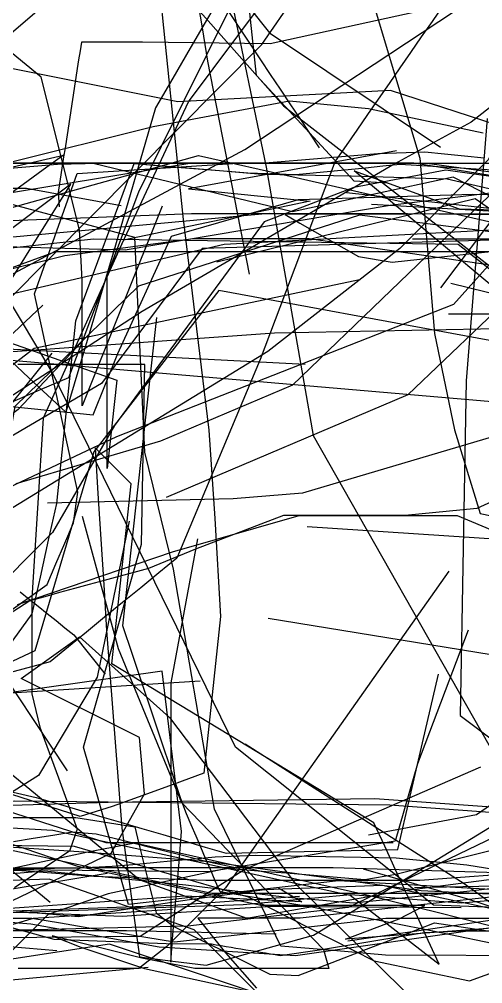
# Model space of a CAD drawing. Header units: metres. Extents: x 30 to 6769, y 117 to 5736.
# Drawn here: x 1310 to 1557, y 4535 to 5049 of the extents above; entities that cross this region are included whole.
import ezdxf

# ---------------------------------------------------------------- set-up
doc = ezdxf.new("R2010")
doc.units = ezdxf.units.M
for name, color, linetype in [('FLOOR_0', 1, 'Continuous'), ('FLOOR_1', 2, 'Continuous'), ('FLOOR_2', 3, 'Continuous')]:
    doc.layers.add(name, color=color, linetype=linetype)

msp = doc.modelspace()

# ---------------------------------------------------------------- linework, layer by layer
at = {"layer": 'FLOOR_0', "color": 4}
for points in [[(588.46, 4998.99), (718.34, 4957.83), (906.74, 4916.1), (1091.43, 4872.89), (1251.84, 4867.94), (1446.32, 4881.73), (1611.09, 4884.92)], [(1462.72, 4864.79), (1238.44, 4876.41)]]:
    msp.add_lwpolyline(points, dxfattribs=at)
at = {"layer": 'FLOOR_0', "color": 5}
for points in [[(490.5, 4986.4), (643.97, 4989.82), (724.7, 4961.4), (765.2, 4945.31), (781.9, 4945.31), (798.6, 4945.31), (933.06, 4923.22), (1004.35, 4911.76), (1159.22, 4898.98), (1157.17, 4820.4), (1142.62, 4664.86), (1162.02, 4575.67), (1174.87, 4574.38), (1187.72, 4573.1), (1200.58, 4571.81), (1213.43, 4570.53), (1229.54, 4570.77), (1255.59, 4575.66), (1281.64, 4580.54), (1307.68, 4585.43), (1357.24, 4593.53)], [(1659.02, 4589.69), (1615.32, 4538.53), (1609.15, 4543.02), (1602.97, 4547.51), (1596.8, 4552), (1590.63, 4556.5), (1584.45, 4560.99), (1578.28, 4565.48), (1572.1, 4569.97), (1565.93, 4574.47), (1559.75, 4578.96), (1553.58, 4583.45), (1547.41, 4587.94), (1430.79, 4662.39)]]:
    msp.add_lwpolyline(points, dxfattribs=at)
at = {"layer": 'FLOOR_0', "color": 2}
for points in [[(1953.69, 4879.56), (1744.64, 4890.99), (1582.93, 4832.34), (1461.36, 4796.31), (1424.38, 4793.23), (1325.44, 4790.98)], [(619.51, 4701.99), (607.59, 4622.49), (573.22, 4585.35), (585.52, 4566.9), (597.82, 4548.44), (621.9, 4517.57), (649.41, 4487.93), (655.62, 4485.67), (661.82, 4483.41), (668.03, 4481.15), (674.24, 4478.89), (680.44, 4476.63), (686.65, 4474.38), (692.86, 4472.12), (699.07, 4469.86), (705.27, 4467.6), (711.48, 4465.34), (717.69, 4463.08), (750.82, 4482.69), (840.3, 4494.77), (990.3, 4522.59), (1169.64, 4524.04), (1379.03, 4543.5)], [(1235.7, 4685.38), (1406.74, 4696.2)], [(605.86, 4654.47), (548.46, 4502.97), (557.29, 4504.63), (566.12, 4506.28), (574.95, 4507.94), (583.78, 4509.6), (592.61, 4511.25), (601.43, 4512.91), (610.26, 4514.57), (619.09, 4516.22), (627.92, 4517.88), (636.75, 4519.53), (645.58, 4521.19), (670.26, 4522.59), (801.2, 4531.31), (973.43, 4594.57), (1141.26, 4629.68), (1307.65, 4632.21), (1507.76, 4629.95), (1583.1, 4624.5), (1629.21, 4617.91)]]:
    msp.add_lwpolyline(points, dxfattribs=at)
at = {"layer": 'FLOOR_0', "color": 3}
for points in [[(1566.38, 4844.66), (1297.63, 4867.69)], [(1463.84, 4778.39), (1639.1, 4766.9)]]:
    msp.add_lwpolyline(points, dxfattribs=at)
at = {"layer": 'FLOOR_0', "color": 7}
msp.add_lwpolyline([(1442.98, 4729.54), (1625.05, 4699.95), (1743.54, 4685.92), (1895.1, 4722.36), (1963.69, 4723.89), (2012.04, 4699.47), (2050.52, 4660.98), (2148.4, 4542.96), (2195.54, 4361.85), (2208.98, 4220.33), (2217.7, 4137.45), (2218.63, 4068.9), (2210.62, 4016.8), (2202.24, 3904.59)], dxfattribs=at)
at = {"layer": 'FLOOR_0', "color": 6}
msp.add_lwpolyline([(1201.68, 4535.2), (1318.02, 4569.56), (1392, 4574.31)], dxfattribs=at)
at = {"layer": 'FLOOR_1', "color": 6}
for points in [[(2240.4, 5622.54), (1992.13, 5590.3), (1933.27, 5570.68), (1858.63, 5530.79), (1682.47, 5467.38), (1562.24, 5353.85), (1478.52, 5209.66), (1455.85, 5152.93), (1447.42, 5131.01), (1439, 5109.1), (1430.58, 5087.19), (1422.15, 5065.28), (1441.89, 4970.05), (1467.02, 4826.99), (1560.62, 4662.05), (1692.76, 4580.7), (1769.74, 4553.96), (1720.93, 4562.58), (1672.12, 4571.2), (1531.15, 4576.47), (1425.63, 4660.71), (1327.94, 4860.85), (1218.77, 5043.13), (1086.42, 5245.43)], [(1549.53, 4723.11), (1522.53, 4651.89), (1510.74, 4610.61), (1411.4, 4594.36), (1259.38, 4595.9), (1170.84, 4584.83), (1068.48, 4582.98), (1024.12, 4599.44), (1016.9, 4625.95), (1009.67, 4652.46), (968.25, 4797.72), (968.25, 4836.07), (968.25, 4874.41), (964.43, 4986.46), (943.59, 5186.2)], [(1506.81, 4961.63), (1488.75, 4962.67), (1471.43, 4981.44), (1454.12, 5000.21), (1436.81, 5018.97), (1424.29, 5136.02)], [(1624.31, 5067.63), (1625.49, 5012.87), (1594.91, 4922.57), (1517.39, 4848.61), (1388.66, 4793.99)], [(1199.69, 4609.82), (1339.61, 4607.98), (1432.32, 4580.9), (1499.48, 4546.82), (1550.27, 4536.1), (1593.98, 4552), (1677.91, 4569.34), (1775.29, 4544.94), (1833.35, 4502.56)]]:
    msp.add_lwpolyline(points, dxfattribs=at)
at = {"layer": 'FLOOR_1', "color": 4}
for points in [[(1996.99, 5615.06), (1908.46, 5571.54), (1847.71, 5509.28), (1777.72, 5365.12), (1733.81, 5170.33), (1609.33, 5038.47), (1573.26, 5011.28), (1551.09, 4994.03), (1510.22, 4971.73), (1375.87, 4893.08), (1291.47, 4838.52)], [(2091.76, 5565.91), (1913.21, 5595.95), (1817.58, 5490.72), (1759.02, 5326.91), (1722.25, 5184.93), (1703.92, 5097), (1685.55, 5063.32), (1652.51, 5040.78), (1585.16, 5045.51), (1582.89, 5033.37), (1580.61, 5021.24), (1578.34, 5009.11), (1576.07, 4996.98), (1573.79, 4984.85), (1571.52, 4972.71), (1569.25, 4960.58), (1566.97, 4948.45), (1534.83, 4905.76)], [(1289.5, 4883.92), (1337.89, 4961), (1250.79, 4895.64), (1362.43, 4856.43), (1357.23, 4809.35), (1357.23, 4829.93), (1357.23, 4850.5), (1357.23, 4871.08), (1357.23, 4891.66), (1357.23, 4912.24), (1400.54, 5004.87), (1517.73, 5162.07), (1623.5, 5302.46), (1723.82, 5455.72), (1863.34, 5554.12), (1914.91, 5577.44), (1927.95, 5579.82), (1940.98, 5582.19)], [(1959.43, 5582.74), (1857.1, 5572.93), (1736.49, 5532.69), (1658.46, 5470.92), (1545.54, 5387.4), (1497, 5333.98), (1489.71, 5178.17), (1497.91, 5061.46), (1523.78, 4974.89), (1531.59, 4881.35), (1542.3, 4829.99), (1556, 4785.44), (1691.35, 4757.44), (1800.16, 4744.02), (1839.58, 4741.44), (1836.94, 4728.25), (1834.3, 4715.06), (1831.67, 4701.87), (1829.03, 4688.68), (1806.57, 4669.6)], [(1287.52, 4902.85), (1430.51, 4979.54), (1551.09, 5059.38), (1660.22, 5025.24), (1678.62, 5009.08), (1686.76, 5013.52), (1694.91, 5017.97), (1703.06, 5022.41), (1711.2, 5026.86), (1719.35, 5031.3), (1727.5, 5035.75), (1735.64, 5040.2), (1743.79, 5044.64), (1793.16, 5200.29)], [(1306.58, 4844.99), (1321.69, 4851.47), (1336.8, 4857.95), (1374.08, 4956.96), (1470.75, 5151.93)], [(1702.07, 5062.3), (1672.42, 5027.01), (1653.56, 5019.24), (1634.69, 5011.47), (1615.83, 5003.69), (1596.96, 4995.92), (1578.1, 4988.15), (1508.2, 5011.03), (1394.82, 5004.85), (1278.31, 5028.3)], [(1405.28, 4771.96), (1391.19, 4695.1), (1391.06, 4546.05), (1392.25, 4560.65), (1393.78, 4579.02), (1395.31, 4597.38), (1396.84, 4615.75), (1386.49, 4701.23), (1259.7, 4683.37)], [(1556.22, 4650.08), (1430.16, 4595.28), (1374.87, 4559.74), (1301.43, 4559.16)], [(1459.61, 4581.19), (1392.36, 4576.38), (1201.23, 4569.56)]]:
    msp.add_lwpolyline(points, dxfattribs=at)
at = {"layer": 'FLOOR_1', "color": 7}
for points in [[(1955.75, 5588.81), (1865.38, 5602.12), (1787.24, 5589.28), (1729.41, 5557.72), (1700.9, 5463.3), (1716.79, 5407.5), (1711.44, 5378.03), (1706.08, 5348.56), (1692.55, 5254.95), (1687.79, 5148.04), (1652.87, 5051.41), (1560.76, 4954.88), (1455.97, 4853.85), (1385.64, 4823.99), (1308.48, 4801.29)], [(1991.96, 5595.44), (1849.07, 5587.6), (1743.38, 5519.66), (1634.81, 5397.32), (1605.37, 5260.58), (1605.37, 5238.92), (1605.37, 5217.27), (1605.37, 5195.61), (1603.9, 5158.21), (1598.79, 5081.49), (1469.98, 5106.35), (1398.91, 5097.65), (1401.87, 5079.92), (1404.82, 5062.18), (1407.78, 5044.45), (1410.73, 5026.71), (1432.83, 4912.98)], [(1858.08, 5574.09), (1762.25, 5464.56), (1721.77, 5322.68), (1674.65, 5266.96), (1654.4, 5223.82), (1658.38, 5192.01), (1662.35, 5160.2), (1658.3, 5112.38), (1605.25, 4985.33), (1568.07, 4926.22), (1541.71, 4896.91), (1450.37, 4861.01), (1362.1, 4826.26), (1285.67, 4790.27), (1267.77, 4814.14), (1249.97, 4838.76)], [(1432.5, 5055.82), (1443.73, 5041.77), (1534.92, 4980.76)], [(941.42, 5023.01), (946.11, 4855.96), (941.71, 4807.57), (943.73, 4668.58), (976.12, 4625.78), (1052.42, 4603.11), (1228.79, 4596.4), (1342.54, 4596.4), (1359.93, 4597.26), (1370.89, 4598.25), (1381.84, 4599.25), (1392.8, 4600.25), (1403.76, 4601.24), (1414.72, 4602.24), (1436.26, 4603.11), (1511.15, 4601.8), (1548.91, 4598.02), (1607.74, 4588.65), (1648.81, 4602.81), (1665.72, 4637.56), (1648.47, 4792.92)], [(1567, 4768.61), (1686.31, 4645.19), (1694.62, 4605.32), (1649.31, 4598.85), (1523.9, 4589.69), (1409.79, 4589.69), (1350.15, 4591.78), (1311.64, 4594.75), (1199, 4596.4), (1090.5, 4596.21), (1174.31, 4585.73)], [(1753.62, 4533.01), (1771.82, 4542.11), (1782.16, 4562.27), (1798.65, 4628.14), (1722.79, 4612.15), (1593.69, 4584.41), (1460.01, 4569.56), (1405.45, 4569.56), (1420.32, 4551.09), (1436.86, 4532.18)], [(1440.59, 4526.41), (1431.34, 4535.67), (1422.09, 4544.93), (1412.84, 4554.18), (1403.58, 4563.44), (1326.2, 4590.42), (1113.85, 4583.05)], [(1448.42, 4585.67), (1460.85, 4578.36), (1398.63, 4581.33), (1277.58, 4572.82)]]:
    msp.add_lwpolyline(points, dxfattribs=at)
at = {"layer": 'FLOOR_1', "color": 5}
for points in [[(1959.14, 5588.76), (1922.27, 5573.39), (1885.4, 5558.02), (1706.69, 5594.92), (1589.89, 5547.13), (1549.14, 5485.35), (1505.59, 5370.69), (1487.22, 5319.75), (1466.55, 5265.72), (1445.52, 5214.99), (1429.59, 5180.45), (1413.65, 5145.9), (1398.15, 5127.16), (1382.75, 5111.75), (1367.35, 5096.34), (1351.94, 5080.93), (1299.87, 5036.16)], [(1531.69, 5161.62), (1586.51, 4996.46), (1652.74, 4855.01), (1694.65, 4718.73), (1725.93, 4650.37), (1719.95, 4634.82), (1703.34, 4632.45), (1686.73, 4630.08), (1670.12, 4627.7), (1653.51, 4625.33), (1621.6, 4624.57), (1499.84, 4633.19), (1357.73, 4631.24), (1237.5, 4627.46)], [(1384.23, 5074.06), (1397.46, 4943.75), (1411.42, 4829.8), (1414.56, 4782.66), (1417.58, 4730.52), (1408.65, 4646.83), (1392.4, 4640.91), (1376.15, 4635), (1359.9, 4629.09), (1342.78, 4623.75), (1211.29, 4666.14)], [(1626.48, 4542.72), (1530.77, 4562.62), (1466.22, 4575.49), (1417.33, 4583.58), (1414.78, 4589.53), (1412.23, 4595.49), (1409.68, 4601.44), (1407.12, 4607.4), (1404.57, 4613.35), (1402.02, 4619.31), (1399.47, 4625.26), (1396.38, 4633.22), (1391.25, 4648.6), (1386.13, 4663.98), (1381, 4679.36), (1375.88, 4694.74), (1370.75, 4710.12), (1365.63, 4725.5), (1383.62, 4889.9)], [(1309.42, 4736.93), (1392, 4764.96), (1459.57, 4784.27), (1487.59, 4784.27), (1515.61, 4784.27), (1543.63, 4784.27), (1594.16, 4763.15)], [(1275.9, 4564.3), (1359.33, 4604.16), (1377.13, 4635.8), (1374.41, 4665.91), (1311.45, 4697.41), (1342.54, 4719.66), (1366.44, 4698.15), (1390.33, 4676.63), (1457.5, 4587.81), (1526.27, 4520.14)]]:
    msp.add_lwpolyline(points, dxfattribs=at)
at = {"layer": 'FLOOR_1', "color": 1}
for points in [[(2089.69, 5585.53), (1881.05, 5589.81), (1811.72, 5559.81), (1653.38, 5453.7), (1643.88, 5414.6), (1641.97, 5399.31), (1640.06, 5384.02), (1638.15, 5368.72), (1636.24, 5353.43), (1634.33, 5338.14), (1632.42, 5322.85), (1619.84, 5163.21), (1602.19, 5108.65), (1597.5, 5092.23), (1592.81, 5075.8), (1588.12, 5059.38), (1583.43, 5042.95), (1578.74, 5026.52), (1574.05, 5010.1), (1569.36, 4993.67), (1560.48, 4974.21), (1513.09, 4926.8), (1442.77, 4871.84), (1301.62, 4785.21)], [(1548.64, 5108.49), (1607.34, 4951.8), (1642.67, 4880.86), (1637.23, 4860.91), (1631.79, 4840.96), (1626.35, 4821.01), (1554.15, 4788.08), (1516.05, 4784.27), (1483.6, 4784.27), (1451.15, 4784.27), (1404.3, 4766.44), (1379.31, 4756.14), (1371.39, 4753.98), (1363.48, 4751.82), (1355.57, 4749.66), (1347.66, 4747.5), (1339.75, 4745.35), (1331.84, 4743.19), (1323.92, 4741.03), (1316.01, 4738.87), (1289.74, 4721.89)], [(1349.73, 5104.72), (1273.13, 5098), (1309.84, 5091.88), (1346.55, 5085.76), (1383.26, 5079.64), (1451.2, 5002.73), (1588.77, 4895.7)], [(1559.65, 4995.96), (1548.47, 4856.08), (1545.23, 4677.67), (1626.97, 4616.23)], [(1443.59, 4945.31), (1195.22, 4922.51), (980.98, 4786.54), (807.92, 4932.48), (720.01, 4915.81), (680.3, 4882.19), (672.43, 4738.72), (679.87, 4489.51)], [(1595.86, 4582.98), (1480.4, 4589.54), (1368.55, 4576.87), (1362.56, 4597.84), (1356.57, 4618.82), (1350.58, 4639.8), (1344.59, 4660.77), (1375.44, 4769.04), (1377.2, 4864.79), (1360.31, 4864.79), (1343.43, 4864.79), (1326.54, 4864.79), (1309.65, 4864.79)], [(1268.72, 4623.24), (1340.46, 4623.24), (1371.86, 4618.35), (1374.15, 4609.17), (1376.45, 4599.99), (1378.74, 4590.82), (1381.03, 4581.64), (1383.33, 4572.46), (1392.78, 4565.19), (1405.54, 4558.81), (1418.3, 4552.43), (1431.06, 4546.04), (1443.82, 4539.66), (1458.91, 4539.01), (1477.11, 4546.01), (1495.31, 4553.02), (1513.51, 4560.02), (1531.71, 4567.02), (1647.84, 4549.63)], [(1688.18, 4576.07), (1524.6, 4584.15), (1411.64, 4599.69), (1344.84, 4604.83), (1291.35, 4608.4)]]:
    msp.add_lwpolyline(points, dxfattribs=at)
at = {"layer": 'FLOOR_1', "color": 3}
for points in [[(880.61, 4514.52), (878.64, 4501.1), (883.52, 4507.21), (888.41, 4513.33), (893.3, 4519.44), (898.19, 4525.56), (926.16, 4558.46), (1057.93, 4642.53), (1188.37, 4786.07), (1303.88, 4898.64), (1439.6, 5035.51), (1529.4, 5165.44), (1599.94, 5268.67), (1697.19, 5379.39)], [(1658.36, 5172.12), (1598.39, 5059.38), (1536.04, 5056.11), (1530.31, 5047.83), (1524.58, 5039.55), (1518.86, 5031.27), (1513.13, 5023), (1507.4, 5014.72), (1501.67, 5006.44), (1495.94, 4998.16), (1490.21, 4989.88), (1484.48, 4981.6), (1478.75, 4973.32), (1438.73, 4867.53), (1394.32, 4761.57), (1384.69, 4753.68), (1375.05, 4745.8), (1365.42, 4737.91), (1355.79, 4730.03), (1346.15, 4722.14), (1336.52, 4714.26), (1326.89, 4706.37), (1198.97, 4671.99)], [(1459.74, 5170.48), (1407.56, 5074.43), (1412.78, 5066.59), (1418, 5058.75), (1423.23, 5050.91), (1428.45, 5043.07), (1433.67, 5035.23), (1438.89, 5027.4), (1444.12, 5019.56), (1449.34, 5011.72), (1454.56, 5003.88), (1459.79, 4996.04), (1465.01, 4988.2), (1470.23, 4980.36)], [(1368.85, 4781.22), (1351.87, 4698.15), (1320.52, 4645.73), (1273.43, 4616.05), (1176.03, 4603.68), (1099.93, 4612.89), (1078.47, 4639.72), (1057.01, 4666.56), (1054.49, 4699.98), (1063.87, 4737.53), (1083.18, 4778.94), (1100.15, 4846.97), (1095.47, 4901.46), (1085.68, 4943.89), (1072.9, 5010.21), (1063, 5096.88)], [(1521.32, 5052.67), (1444.04, 5035.8), (1375.99, 5036.77), (1343.44, 5036.83), (1342.72, 5032.11), (1341.99, 5027.4), (1341.27, 5022.68), (1340.54, 5017.97), (1339.82, 5013.25), (1339.09, 5008.53), (1338.36, 5003.82), (1337.64, 4999.1), (1336.91, 4994.38), (1336.19, 4989.67), (1335.46, 4984.95), (1334.74, 4980.24), (1334.01, 4975.52), (1333.29, 4970.8), (1332.56, 4966.09), (1331.84, 4961.37), (1331.11, 4956.66), (1331.59, 4948.93)], [(1386.58, 4949.21), (1343.81, 4842.73), (1343.81, 4852.32), (1343.81, 4861.9), (1343.81, 4871.49), (1343.81, 4881.08), (1343.81, 4890.66), (1343.81, 4900.25), (1343.81, 4909.83), (1342.41, 4936.75), (1321.96, 5018.1), (1297.78, 5037.89)], [(1593.11, 4745.41), (1680.65, 4600.07), (1699.32, 4549.85), (1684.9, 4550.75), (1670.48, 4551.65), (1656.05, 4552.55), (1641.63, 4553.45), (1627.21, 4554.36), (1612.79, 4555.26), (1598.31, 4556.23), (1581.45, 4560.44), (1564.59, 4564.66), (1547.73, 4568.88), (1530.87, 4573.1), (1514.01, 4577.31), (1497.15, 4581.53), (1371.99, 4609.52), (1346.89, 4604.73), (1322.97, 4599.6), (1299.04, 4594.47)], [(1669.95, 4588.63), (1546.1, 4577.64), (1486.96, 4581.97), (1467.85, 4580.23), (1448.74, 4578.49), (1429.63, 4576.76), (1223.15, 4569.56)], [(1304.24, 4565.11), (1328.72, 4558.43), (1388.7, 4556.14), (1412.76, 4555.83), (1415.37, 4555.39), (1417.99, 4554.95), (1420.61, 4554.52), (1423.23, 4554.08), (1425.85, 4553.64), (1428.46, 4553.21), (1431.08, 4552.77), (1433.7, 4552.33), (1436.32, 4551.9), (1438.93, 4551.46), (1441.55, 4551.03), (1444.17, 4550.59), (1446.79, 4550.15), (1449.41, 4549.72), (1470.43, 4552.65), (1526.16, 4561.94), (1547.3, 4562.85), (1564.7, 4562.85)]]:
    msp.add_lwpolyline(points, dxfattribs=at)
at = {"layer": 'FLOOR_1', "color": 2}
for points in [[(1481.02, 5331.12), (1444.71, 5179.3), (1419.83, 5065.15), (1410.6, 5049.31), (1401.36, 5033.47), (1392.13, 5017.63), (1382.89, 5001.79), (1360.32, 4924.15), (1335.12, 4839.36), (1315.5, 4857.68), (1295.88, 4876), (1276.27, 4894.32), (1256.65, 4912.64), (1186.32, 5062.19)], [(1217.74, 4622.66), (1328.17, 4616.53), (1486.68, 4581.92), (1534.11, 4545.09), (1528.31, 4557.66), (1522.52, 4570.22), (1516.72, 4582.79), (1510.92, 4595.36), (1505.13, 4607.92), (1499.33, 4620.49), (1359.72, 4705.17), (1369.97, 4801.18), (1350.78, 4820.41), (1352.3, 4796.05), (1353.82, 4771.68), (1355.34, 4747.32), (1356.86, 4722.96), (1364.96, 4617.56), (1374.46, 4548.95), (1392.23, 4546.73), (1410, 4544.51), (1467.17, 4560.6), (1569.7, 4623.24)], [(1539.28, 4754.64), (1420.32, 4585.72), (1389.02, 4554.4), (1373.99, 4542.72), (1368.65, 4542.72), (1363.3, 4542.72), (1357.95, 4542.72), (1352.61, 4542.72), (1347.26, 4542.72), (1341.91, 4542.72), (1336.57, 4542.72), (1331.22, 4542.72), (1325.87, 4542.72), (1320.52, 4542.72), (1315.18, 4542.72), (1309.83, 4542.72)], [(1299.2, 4638.51), (1319.34, 4633.99), (1330.6, 4630.68), (1341.86, 4627.37), (1353.12, 4624.05), (1364.38, 4620.74), (1375.64, 4617.43), (1386.9, 4614.11), (1398.16, 4610.8), (1409.41, 4607.49), (1420.67, 4604.17), (1512.18, 4606.15), (1518.75, 4634.66), (1525.33, 4663.16), (1533.69, 4699.78)]]:
    msp.add_lwpolyline(points, dxfattribs=at)
at = {"layer": 'FLOOR_2', "color": 2}
for points in [[(1519.98, 4931.89), (1671.81, 4931.89), (1764.61, 4944.69), (1884.23, 4944.52), (2002.88, 4917.86), (2137.7, 4891.63), (2306.04, 4877.15), (2410.05, 4885.48), (2466.03, 4916.03), (2578.17, 5055.76), (2553.28, 5204.99)], [(1254.68, 4965.29), (1330.81, 4971.62), (1352.77, 4972.15), (1369.63, 4972.15), (1386.48, 4972.15), (1403.33, 4972.15), (1420.19, 4972.15), (1437.04, 4972.15), (1477.43, 4972.15), (1563.88, 4972.15)], [(1676.42, 4890.34), (1662.52, 4906.48), (1658.85, 4908.11), (1655.18, 4909.74), (1651.51, 4911.37), (1647.84, 4913), (1644.18, 4914.63), (1640.51, 4916.26), (1636.84, 4917.9), (1633.17, 4919.53), (1629.5, 4921.16), (1625.84, 4922.79), (1622.17, 4924.42), (1618.5, 4926.05), (1614.83, 4927.68), (1611.16, 4929.31), (1607.5, 4930.94), (1541.6, 4964.71), (1455.97, 4946.35), (1349.01, 4972.15), (1333.23, 4972.15), (1317.44, 4972.15), (1301.66, 4972.15)], [(1415.57, 4919.68), (1553.37, 4953.41), (1660.05, 4879.03), (1713.62, 4858.46), (1774.96, 4885.89), (1801.53, 4922.16), (1805.82, 4914.45), (1810.1, 4906.73), (1814.39, 4899.01), (1818.67, 4891.29), (1822.96, 4883.57), (1827.24, 4875.85), (1831.53, 4868.14), (1829.99, 4767.03), (1826.68, 4670.96), (1938.68, 4577.72), (2089.76, 4591.38), (2165.92, 4651.52), (2281.51, 4725.06), (2281.79, 4825.93), (2348.03, 4803.53), (2406.55, 4811.11), (2449.86, 4855.15)], [(1928.58, 4919.58), (1684.29, 4919.95), (1491.68, 4944.48), (1373.94, 4906.7), (1308.04, 4842.43), (1290.16, 4743.44), (1074.75, 4749.11), (898.09, 4887.81), (741.52, 4934.48), (712.37, 4876.14), (686.59, 4750.9), (673.16, 4537.72), (615.77, 4447.11), (446.24, 4438.63), (288.84, 4432.13), (126.89, 4438.27), (53.09, 4616.26)], [(883.39, 4401.3), (883.17, 4396.94), (882.95, 4392.57), (882.73, 4388.21), (882.51, 4383.85), (882.3, 4379.49), (882.08, 4375.12), (881.86, 4370.76), (881.64, 4366.4), (881.42, 4362.04), (881.21, 4357.67), (885.23, 4388.14), (878.71, 4472), (910.87, 4536.43), (949.18, 4591.26), (987.51, 4656.92), (983.09, 4692.32), (992.85, 4723.34), (1015.19, 4750.73), (1143.2, 4750.73), (1204.5, 4784.77), (1322.95, 4896.48)], [(1343.89, 4783.98), (1345.5, 4778.1), (1347.1, 4772.21), (1348.71, 4766.33), (1350.31, 4760.44), (1351.91, 4754.56), (1353.52, 4748.67), (1355.12, 4742.79), (1356.73, 4736.9), (1358.33, 4731.02), (1359.93, 4725.14), (1361.54, 4719.25), (1363.14, 4713.37), (1396.88, 4631.34), (1472.43, 4552.91), (1475.37, 4542.72), (1463.47, 4542.72), (1451.56, 4542.72), (1439.65, 4542.72), (1427.75, 4542.72), (1415.84, 4542.72), (1403.93, 4542.72), (1375.63, 4548.18), (1327.84, 4560.14), (1343.18, 4554.11), (1377.07, 4542.81), (1435.21, 4530.13), (1416.03, 4536.53), (1396.84, 4542.93), (1377.66, 4549.33), (1358.48, 4555.72), (1276.01, 4543.05)], [(1234.13, 4654.62), (1326.87, 4578.04)], [(1996.07, 4567.89), (1841.23, 4556.14), (1732.7, 4568.27), (1678.16, 4610.23), (1588.44, 4624.84), (1485.64, 4575.32), (1400.2, 4565.31), (1295.48, 4562.75)], [(1570.55, 4607.82), (1550.71, 4602.86), (1530.86, 4597.89), (1511.02, 4592.93), (1494.43, 4589.99), (1483.94, 4590.87), (1473.46, 4591.74), (1462.98, 4592.61), (1452.5, 4593.49), (1442.01, 4594.36), (1431.53, 4595.24), (1421.05, 4596.11), (1357.77, 4582.59), (1325.72, 4571.59), (1318.97, 4564.84), (1312.22, 4558.09), (1305.48, 4551.33)], [(1493.69, 4595.93), (1549.29, 4579.84), (1572.05, 4572.39), (1537.99, 4579.69), (1503.92, 4587), (1441.2, 4584.67), (1401.04, 4579.4), (1371.51, 4574.85), (1341.97, 4570.31), (1202.65, 4582.98)], [(1521.05, 4585.94), (1598.1, 4587.5), (1631.89, 4572.14), (1677.71, 4555.23), (1732.26, 4542.72), (1768.93, 4542.72), (1801.7, 4545.05), (1826.89, 4551.93), (1852.09, 4558.8), (1934.83, 4573.3)]]:
    msp.add_lwpolyline(points, dxfattribs=at)
at = {"layer": 'FLOOR_2', "color": 4}
for points in [[(2591.22, 5066.69), (2551.88, 4958.35), (2480.81, 4879.41), (2409.17, 4862.94), (2308.23, 4801.76), (2209.85, 4820.73), (2155.91, 4860.73), (2048.77, 4907.98), (1862.98, 4952.66), (1659.13, 4949.75), (1520.58, 4972.15), (1402.35, 4972.15), (1260.63, 4948.88)], [(1557.5, 4988.26), (1496.53, 5001.15), (1454.4, 5005.37), (1381.69, 4991.69), (1303.43, 4972.09)], [(1558.09, 4974.87), (1547.54, 4975.92), (1536.99, 4976.98), (1526.44, 4978.03), (1501.35, 4977.18), (1441.33, 4972.15), (1413.61, 4972.15), (1385.9, 4972.15), (1358.18, 4972.15), (1279.95, 4972.15)], [(1498.06, 4950.34), (1585.39, 4945.31), (1636.24, 4945.31), (1677.53, 4945.31), (1704.12, 4952.55), (1722.31, 4963.92), (1740.51, 4975.3), (1735.35, 4977.65), (1719.56, 4975.9), (1703.76, 4974.14), (1687.97, 4972.39), (1798.77, 4968.4), (1840.86, 4940.33), (1881.89, 4918.47), (1919.17, 4918.47), (1956.46, 4918.47), (2065.82, 4918.47), (2157.94, 4923.02), (2248.54, 4928.58), (2285.58, 4909.33), (2268.95, 4884.38), (2214.88, 4870.26), (2091.63, 4789.03), (2059.1, 4643.31)], [(1292.11, 4697.4), (1317.26, 4731.82), (1321.63, 4751.48), (1325.99, 4771.14), (1330.36, 4790.8), (1340.41, 4888.11), (1371.61, 4972.07), (1394.34, 4970.17), (1417.08, 4968.28), (1439.81, 4966.38), (1487.23, 4965.44), (1538.38, 4963.87), (1556.12, 4959.78), (1573.87, 4955.68), (1591.61, 4951.58), (1609.35, 4947.49), (1683.03, 4935.42), (1714.76, 4933.65), (1725.33, 4935.77), (1735.9, 4937.88), (1746.46, 4939.99), (1757.03, 4942.11), (1767.59, 4944.22), (1858.17, 4927.08)], [(2038.77, 4952.02), (1895.73, 4957.94), (1713.3, 4945.31), (1646.25, 4945.31), (1452.07, 4944.76), (1459.89, 4940.3), (1467.7, 4935.83), (1475.52, 4931.36), (1483.33, 4926.89), (1491.14, 4922.43), (1509.14, 4919.39), (1602.77, 4929.59), (1708.09, 4938.6)], [(1491.63, 4910.05), (1318.23, 4873.43), (1163.97, 4754.94)], [(1956.91, 4614.94), (1853.65, 4615), (1727.38, 4655.08), (1654.47, 4634.1), (1623.48, 4606.54), (1561.84, 4564.42), (1457.55, 4549.43), (1384.99, 4554.16), (1316.59, 4566.3), (1238.99, 4572.84)], [(1910.36, 4576.96), (1936.42, 4582.54), (1962.47, 4588.13), (1988.52, 4593.71), (1968.02, 4589.32), (1899.9, 4577.24), (1765.11, 4580.12), (1706.84, 4569.56), (1682.33, 4569.56), (1657.81, 4569.56), (1633.29, 4569.56), (1484.12, 4558.46), (1512.84, 4569.23), (1526.55, 4576.27), (1512.01, 4576.27), (1497.46, 4576.27), (1482.92, 4576.27), (1468.38, 4576.27), (1453.84, 4576.27), (1439.29, 4576.27), (1341.58, 4597.14), (1327.55, 4601.82), (1313.51, 4606.5), (1299.48, 4611.18)], [(1213, 4569.56), (1317.06, 4569.55), (1332.24, 4567.02), (1347.43, 4564.48), (1362.61, 4561.95), (1377.8, 4559.42), (1392.99, 4556.89), (1505.67, 4569.56), (1569.85, 4569.56), (1485.53, 4557.23)]]:
    msp.add_lwpolyline(points, dxfattribs=at)
at = {"layer": 'FLOOR_2', "color": 7}
for points in [[(1511.43, 4978.86), (1400.5, 4958.5), (1465.32, 4952.02), (1365.88, 4931.24), (1323.05, 4836.3), (1316.99, 4740.2), (1316.99, 4689.23), (1321.39, 4671.52), (1326.33, 4657.93), (1331.27, 4644.33), (1336.21, 4630.73), (1341.15, 4617.13), (1337.05, 4605.31), (1322.41, 4595.55), (1307.78, 4585.78)], [(1343.26, 4876.54), (1309.76, 4840.92), (1291.36, 4827.11), (1272.97, 4813.31), (1238.52, 4811.11), (1201.03, 4811.11), (1163.55, 4811.11), (1038.29, 4879.28), (877.58, 4932.11), (808.95, 4951.56), (732.69, 4933.99), (699.33, 4883.92), (677.94, 4812.95), (673.16, 4726.97), (691.78, 4567.23), (614.76, 4447.99)], [(1661.04, 4891.63), (1539.04, 4891.63)], [(1300.94, 4650.76), (1374.65, 4590.06), (1431.57, 4569.66), (1511.58, 4583.83), (1567.59, 4591)]]:
    msp.add_lwpolyline(points, dxfattribs=at)
at = {"layer": 'FLOOR_2', "color": 3}
for points in [[(1278.09, 4940.81), (1405.9, 4976.35), (1457.97, 4964.5), (1510.04, 4952.66), (1562.11, 4940.81), (1614.18, 4928.96), (1657.96, 4908.83), (1693.47, 4880.39), (1746.72, 4869.73), (1799.97, 4859.07), (1853.23, 4848.41), (1906.48, 4837.74), (1959.73, 4827.08)], [(1302.22, 4731.12), (1325.21, 4747.57), (1329.92, 4758.54), (1334.62, 4769.52), (1339.32, 4780.49), (1341.63, 4796.81), (1318.44, 4902.49), (1341.12, 4966.76), (1427.01, 4972.15), (1452.13, 4972.15), (1477.25, 4972.15), (1502.37, 4972.15), (1527.49, 4972.15), (1561.74, 4967.69), (1617.02, 4952.94), (1664.12, 4941.94), (1702.46, 4934.97), (1729.27, 4933.54), (1746.97, 4936.49), (1764.67, 4939.44), (1782.37, 4942.4), (1800.96, 4945.39), (1888.89, 4951.67)], [(1292.2, 4843.79), (1349.65, 4838.04), (1362.81, 4870.75), (1391.47, 4933.32), (1459.23, 4952.76), (1552.04, 4955.71), (1612.54, 4954.75), (1707.67, 4958.73), (1723.57, 4956.44), (1728.41, 4953.8), (1733.24, 4951.17), (1738.07, 4948.53), (1742.9, 4945.89), (1747.73, 4943.26), (1752.56, 4940.62), (1757.4, 4937.98), (1762.23, 4935.34), (1767.06, 4932.71), (1771.89, 4930.07), (1776.72, 4927.43), (1781.56, 4924.8), (1786.39, 4922.16), (1791.22, 4919.52), (1823.71, 4795.18)], [(1249.12, 4939.52), (1352.47, 4943.4), (1402.1, 4945.31), (1439.18, 4945.31), (1465.22, 4945.31), (1491.27, 4945.31), (1517.31, 4945.31), (1617.39, 4944.34), (1671.6, 4934.48), (1693.34, 4933.25), (1703.5, 4935.1), (1713.66, 4936.95), (1723.83, 4938.8), (1733.99, 4940.65), (1744.16, 4942.5), (1754.32, 4944.35), (1815.19, 4945.31), (1925.9, 4945.31), (1987.1, 4945.31)], [(1649.47, 4905.05), (1464.79, 4931.82), (1403.2, 4931.89), (1334.65, 4922.89), (1258.02, 4903.72)], [(1310.87, 4743.54), (1315.64, 4739.73), (1320.4, 4735.91), (1325.17, 4732.1), (1329.94, 4728.28), (1334.7, 4724.47), (1339.47, 4720.65), (1356.1, 4699.62)], [(1496.47, 4614.03), (1554.07, 4624.89), (1562.01, 4630.45), (1569.95, 4636.01), (1577.89, 4641.57), (1585.83, 4647.13), (1593.77, 4652.69), (1601.71, 4658.25), (1609.65, 4663.81), (1617.59, 4669.37), (1652.31, 4703.25), (1652.31, 4695.1), (1652.31, 4686.96), (1652.31, 4678.81), (1652.31, 4670.66), (1652.31, 4662.51), (1652.31, 4654.36), (1652.31, 4646.21), (1665.88, 4636.58), (1686.72, 4626.16), (1713.19, 4612.91)], [(2041.98, 4609.25), (1932.15, 4596.4), (1810.83, 4596.4), (1740.29, 4596.4), (1691.85, 4596.4), (1638.33, 4594.52), (1552.33, 4584.2), (1488.53, 4577.62), (1451.48, 4580.71), (1399.03, 4587.19), (1323.83, 4594.73), (1276.03, 4590.75)], [(1447.26, 4561.1), (1367.43, 4562.85), (1310.79, 4562.85), (1254.89, 4562.85), (1180.52, 4568.64), (1103.4, 4602.9)]]:
    msp.add_lwpolyline(points, dxfattribs=at)
at = {"layer": 'FLOOR_2', "color": 5}
for points in [[(1299.81, 4968.68), (1333.86, 4976.5), (1323.13, 4968.69), (1312.4, 4960.88), (1301.66, 4953.07)], [(1227.79, 4918.47), (1349.96, 4931.89), (1544.2, 4929.06), (1658.43, 4839.12), (1708.55, 4866.27), (1751.71, 4892.11), (1740.91, 4896.43), (1730.11, 4900.75), (1719.32, 4905.08), (1708.52, 4909.4), (1697.72, 4913.72), (1686.93, 4918.04), (1610.7, 4964.09), (1568.61, 4957.07), (1507.97, 4949.69), (1366.86, 4925.86), (1173.98, 4931.14)], [(1758.22, 4900.54), (1662.15, 4878.01), (1589.42, 4961.27), (1537.7, 4968.44), (1488.71, 4959.26), (1440.88, 4940.85), (1361.13, 4832.35), (1328.13, 4775.29), (1315.98, 4763.14), (1303.83, 4750.98)], [(1568.8, 4901.27), (1488.75, 4968.22), (1507.45, 4961.41), (1526.16, 4954.61), (1544.86, 4947.8), (1635.06, 4945.31), (1744.19, 4945.31), (1773.98, 4947.01), (1784.1, 4949.26), (1794.21, 4951.51), (1804.32, 4953.76), (1814.44, 4956.01), (1824.55, 4958.26), (1805.83, 4955.95), (1779.43, 4952.43), (1753.02, 4948.9), (1726.61, 4945.38)], [(1364.61, 4949.48), (1314.17, 4958.73), (1275.59, 4958.73)], [(673.16, 4761.46), (678.59, 4854.54), (666.63, 4918.54), (682.09, 4924.34), (697.54, 4930.13), (712.99, 4935.93), (739.04, 4942.81), (774.13, 4950.61), (811.08, 4952.02), (873.29, 4925.9), (951.4, 4847.71), (980.66, 4793.48), (1003.17, 4731.53), (1039.41, 4651.88), (1060.55, 4655.4), (1108.25, 4653.76), (1174.92, 4631.18), (1246.64, 4559.42), (1330.3, 4552.29)], [(1154.12, 4860.79), (1329.77, 4925.18), (1517.61, 4925.18), (1665.67, 4925.18), (1843.52, 4931.89), (1930.89, 4937.91), (1963.21, 4935.76)], [(1540.41, 4908.18), (1616.33, 4889.5), (1624.22, 4885.56), (1632.1, 4881.61), (1639.99, 4877.67), (1647.87, 4873.72), (1655.76, 4869.78), (1663.64, 4865.83), (1670.51, 4861.6), (1677.01, 4857.27), (1683.5, 4852.93), (1690, 4848.6), (1696.5, 4844.26), (1703, 4839.93), (1766.78, 4844.04)], [(1813.23, 4611.6), (1623.88, 4591.9), (1477.56, 4596.4), (1351.18, 4596.4), (1229.89, 4594.49), (1096.79, 4589.69), (941.42, 4571.61), (941.42, 4581.83), (941.42, 4592.05), (941.42, 4602.27), (941.42, 4612.49), (941.42, 4622.71)], [(1307.2, 4610.42), (1317.72, 4612.18), (1328.24, 4613.93), (1338.75, 4615.68), (1351.39, 4614.63), (1366.01, 4610.98), (1380.62, 4607.32), (1395.23, 4603.67), (1409.84, 4600.01), (1426.24, 4596.4)]]:
    msp.add_lwpolyline(points, dxfattribs=at)
at = {"layer": 'FLOOR_2', "color": 6}
for points in [[(1303.83, 4972.15), (1313.26, 4972.15), (1322.68, 4972.15), (1332.1, 4972.15), (1341.53, 4972.15), (1350.95, 4972.15), (1360.38, 4972.15), (1369.8, 4972.15), (1432.17, 4967.02), (1457.78, 4966.11), (1467.03, 4967.03), (1476.29, 4967.96), (1485.55, 4968.88), (1494.81, 4969.81), (1504.06, 4970.74), (1513.32, 4971.66), (1585.73, 4967.32)], [(1941.37, 4542.77), (1846.75, 4544.22), (1817.05, 4547.52), (1764.72, 4549.43), (1670.92, 4549.43), (1591.3, 4549.43), (1505.53, 4549.93), (1477.67, 4552.25), (1449.8, 4554.57), (1414.47, 4627.79), (1392.46, 4755.66), (1377.35, 4818.09), (1371.92, 4932.53), (1249.33, 4965.44)], [(1722.39, 4924.75), (1585.47, 4937.68), (1419.48, 4928.76), (1268.91, 4893.71)], [(1509.69, 4609.82), (1356.64, 4609.82), (1230.83, 4650.03), (1180.69, 4690.13), (1156.03, 4842.66), (1156.03, 4870.65), (1156.03, 4891.14), (1156.03, 4911.62), (1138.89, 4919.9), (1113.13, 4922.05), (1087.37, 4924.2), (1070.14, 4904.89), (1060.15, 4867.39), (1050.15, 4829.89), (1053.39, 4734.39), (1102.94, 4750.91), (1152.49, 4767.44), (1291.09, 4848.83), (1232.49, 4839.97)], [(2021.87, 4858.33), (1830.66, 4871.5), (1671.93, 4857.2), (1547.63, 4880.21), (1416.62, 4904.29), (1350.04, 4818.35), (1318.71, 4712.19), (1262.12, 4685.63)], [(1545.85, 4575.08), (1445, 4575.86), (1425.1, 4574.53), (1405.19, 4573.21), (1385.28, 4571.88), (1365.38, 4570.55), (1310.75, 4572.62), (1200.27, 4570.53)]]:
    msp.add_lwpolyline(points, dxfattribs=at)
at = {"layer": 'FLOOR_2', "color": 1}
for points in [[(1665.44, 4928.12), (1617.71, 4938.35), (1560.88, 4948.02), (1484.72, 4956.49)], [(1671.68, 4900.93), (1586.87, 4931.89), (1407.87, 4926.78), (1354.16, 4854.77), (1245.55, 4791.05), (1079.28, 4792.54), (939.59, 4920.85), (876.59, 4942.63), (799.44, 4939.11), (692.93, 4837.28)], [(1327.72, 4870.83), (1256.14, 4782.09), (1254.52, 4774.8), (1252.9, 4767.51), (1251.28, 4760.21), (1249.66, 4752.92), (1248.04, 4745.63), (1246.42, 4738.33), (1244.8, 4731.04), (1242.41, 4720.66), (1206.98, 4622.41), (1177.31, 4583.81), (1149.08, 4556.72), (1124.51, 4558.77), (1099.95, 4560.82), (1075.44, 4562.83), (1059.51, 4560.56), (1043.57, 4558.28), (1027.64, 4556), (1011.7, 4553.72), (995.77, 4551.45), (977.11, 4566.14)], [(1336.12, 4648.2), (1291.61, 4715)], [(1258.26, 4616.1), (1412.89, 4582.98), (1575.35, 4582.98), (1620.31, 4582.98), (1635.44, 4582.98), (1650.57, 4582.98), (1665.7, 4582.98), (1680.83, 4582.98), (1695.96, 4582.98), (1711.09, 4582.98), (1725.84, 4590.37), (1740.14, 4606.72), (1754.43, 4623.06), (1766.32, 4679.08)]]:
    msp.add_lwpolyline(points, dxfattribs=at)

doc.saveas('drawing.dxf')
